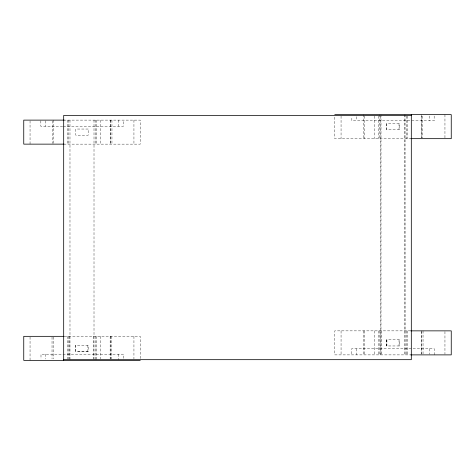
<?xml version="1.0" encoding="UTF-8"?>
<svg xmlns="http://www.w3.org/2000/svg" width="475" height="475" viewBox="0 0 475 475"><rect width="100%" height="100%" fill="white"/><g stroke="black" fill="none" stroke-linecap="round" stroke-linejoin="round"><path stroke-width="0.36" stroke-dasharray="2.38 1.78" d="M63.686 120.116L140.238 120.116L140.238 144.139L64.386 144.139M62.658 126.291L40.838 126.291L40.838 120.116M63.323 126.291L123.435 126.291L123.435 120.116M411.314 138.664L334.762 138.664L334.762 116.096M410.614 330.861L334.762 330.861L334.762 354.884L411.314 354.884M64.386 336.336L140.238 336.336L140.238 358.904M399.261 345.96L386.686 345.96L386.686 339.785L399.261 339.785L399.184 345.96M88.172 351.435L75.513 351.435L75.513 345.254L88.172 345.26L88.172 351.441L75.816 351.441L75.804 345.254M444.95 114.641L444.95 137.94M444.95 331.592L444.95 354.16M434.245 354.884L434.245 348.709L351.642 348.709L351.642 354.884M434.162 116.013L434.162 120.822L351.844 120.822L351.844 116.702M429.465 348.709L429.465 354.202M429.269 116.013L429.269 120.822M423.041 330.861L423.041 354.16M422.798 116.096L422.798 137.94M421.646 331.592L421.646 354.16M421.545 330.861L421.545 354.16M421.408 116.096L421.408 137.94M421.307 114.641L421.307 137.94M407.479 116.096L407.479 138.664M407.568 330.861L407.568 354.884M406.333 330.861L406.333 354.884M406.244 116.096L406.244 138.664M405.015 114.641L405.092 354.884M404.872 114.641L404.872 354.884M399.018 123.565L399.036 129.746M399.036 339.785L399.036 345.96M386.905 339.785L386.905 345.96M386.828 123.565L386.81 129.746M386.828 339.785L386.828 345.96M381.069 330.861L381.069 354.884M380.992 114.641L380.992 354.884M380.825 116.096L380.849 354.884M379.852 330.861L379.852 354.884M379.762 114.641L379.762 138.664M378.617 330.861L378.617 354.884M378.533 116.096L378.533 138.664M374.692 116.096L374.692 138.664M374.692 330.861L374.692 354.884M364.818 330.861L364.818 354.884M364.58 116.096L364.58 138.664M363.428 330.861L363.428 354.884M363.185 114.641L363.185 138.664M356.737 116.702L356.737 120.822M356.422 348.709L356.422 354.884M341.062 116.096L341.062 138.664M341.062 330.861L341.062 354.884M133.938 120.116L133.938 144.139M133.938 336.336L133.938 358.904M123.595 358.298L123.595 354.178L40.993 354.178L40.993 358.987M118.815 354.178L118.815 359.67M118.655 120.116L118.655 126.291M111.952 120.116L111.952 144.139M111.649 336.336L111.649 358.904M110.562 120.116L110.562 144.139M110.461 120.116L110.461 144.139M110.253 336.336L110.253 358.904M110.153 336.336L110.153 358.904M100.308 120.116L100.308 144.139M100.308 336.336L100.308 358.904M96.484 120.116L96.484 144.139M96.467 336.336L96.467 360.359M95.249 120.116L95.249 144.139M95.237 336.336L95.237 360.359M94.008 120.116L94.008 360.359M93.7 336.336L93.7 358.904M87.869 345.254L87.869 351.435M69.985 120.116L69.985 360.359M69.677 336.336L69.677 358.904M68.768 120.116L68.768 144.139M68.756 336.336L68.756 358.904M67.539 120.116L67.539 144.139M67.521 336.336L67.521 358.904M53.734 120.116L53.734 143.408M53.432 337.06L53.432 358.904M52.339 120.84L52.339 143.408M52.036 337.06L52.036 358.904M45.772 354.178L45.772 358.987M45.618 120.798L45.618 126.291M30.05 120.84L30.05 144.139M30.05 337.06L30.05 360.359M399.184 123.565L386.662 123.565L386.686 129.746L399.184 129.746L399.184 123.565M88.172 129.04L75.816 129.04L75.816 135.215L88.172 135.215L88.172 129.04"/><path stroke-width="0.71" d="M334.762 114.641L451.25 114.641L451.25 138.664L410.934 138.664M411.314 115.419L63.686 115.419L63.686 360.359M64.143 120.116L23.75 120.116L23.75 144.139L64.113 144.139M410.816 330.861L451.25 330.861L451.25 354.884L410.816 354.884M64.066 336.336L23.75 336.336L23.75 360.359L140.238 360.359M63.686 359.676L411.314 359.676L411.314 114.641"/></g></svg>
